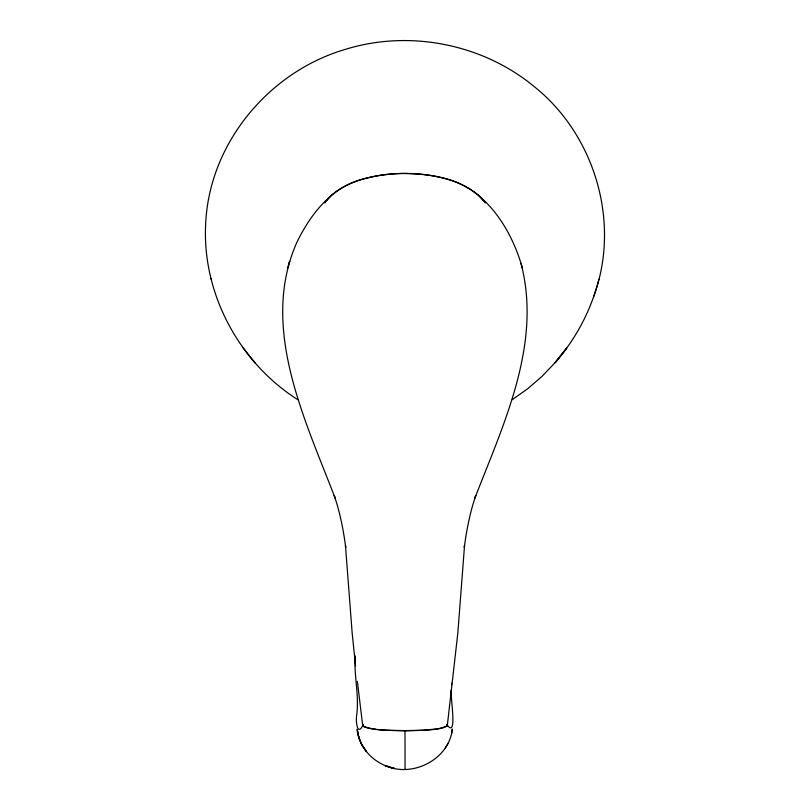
<?xml version="1.0" encoding="UTF-8"?>
<svg xmlns="http://www.w3.org/2000/svg" width="810" height="810" viewBox="0 0 810 810"><rect width="100%" height="100%" fill="white"/><g stroke="black" fill="none" stroke-linecap="round" stroke-linejoin="round"><path stroke-width="1.21" d="M451.373 689.624C449.52 693.481 458.389 740.391 446.806 724.606M355.195 655.948C353.828 675.702 359.326 695.263 356.704 715.038C355.59 720.232 357.169 737.768 363.255 724.555M451.575 684.784L451.666 683.235M451.555 733.749L452.324 729.051C449.236 759.507 412.128 778.268 384.973 765.47L394.49 768.406C375.779 765.035 358.931 748.966 357.149 729.304L358.921 737.91L361.888 744.967L366.414 751.609L361.604 744.339L361.888 744.967L358.617 736.837L358.921 737.91L357.473 730.833M408.706 173.472C394.379 173.178 380.001 174.687 366.12 178.251C332.799 185.237 310.2 214.194 296.389 243.425C259.777 327.736 304.945 419.216 335.127 498.109L334.226 495.578C339.998 512.335 343.389 529.811 345.708 547.357L345.465 545.576L352.158 632.954L355.55 665.779M598.863 279.248C591.219 309.835 576.204 338.388 555.528 362.171L541.951 376.447L527.674 388.749L512.295 399.634M593.689 296.511C620.814 223.206 595.37 135.877 534.772 87.045C483.043 43.983 409.617 29.393 345.333 49.369C269.517 71.543 210.073 142.357 205.78 221.879C201.275 292.126 238.585 362.06 297.705 399.634M287.479 268.464L289.656 261.346L288.978 263.523M425.665 730.043A36.774 3.716 0 0 1 407.896 730.721A34.293 3.473 0 0 1 405 730.721C391.068 729.881 375.83 731.602 362.85 725.912L363.376 724.474M445.368 747.873L448.021 743.458M324.668 203.006L325.043 202.449M325.428 201.892L331.604 195.109M555.528 362.171L566.686 348.108L554.992 362.87M326.288 200.728L329.802 196.79M332.161 194.623C341.871 186.391 353.95 181.531 366.12 178.251A103.599 68.222 0 0 1 397.609 173.634L400.839 173.482M426.374 730.002C433.147 728.777 441.764 729.952 447.322 725.517L457.842 632.954L464.535 545.576L464.292 547.357C466.611 529.811 470.002 512.335 475.774 495.578L474.873 498.109C503.354 424.501 542.224 344.027 521.022 263.523M401.294 173.472C427.619 173.532 456.648 177.441 477.839 194.623M377.521 729.456L381.925 729.871A36.531 3.696 0 0 0 405 730.731C418.932 729.861 434.17 731.612 447.15 725.912L446.624 724.474M409.161 173.482L412.401 173.593A103.599 68.222 0 0 1 443.9 178.23C486 188.011 511.545 229.362 522.521 268.464M376.154 729.304L372.367 728.797A52.508 5.316 0 0 1 370.717 728.534M478.396 195.109L484.572 201.892M480.198 196.79L483.712 200.728M242.706 347.429L255.008 362.87M484.957 202.449L485.332 203.006M210.894 278.417L211.137 279.248M357.362 681.402L362.677 725.436M405.071 769.186L405 730.721M370.595 728.544A61.307 6.207 0 0 1 362.799 725.446"/></g></svg>
